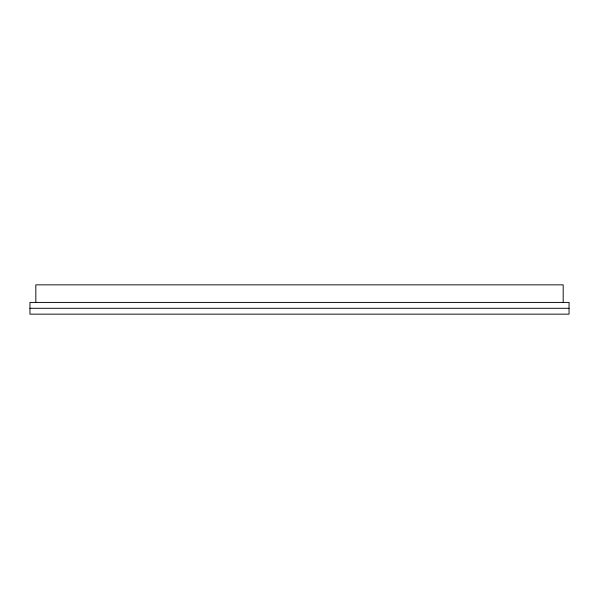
<?xml version="1.0" encoding="UTF-8"?>
<svg xmlns="http://www.w3.org/2000/svg" width="599" height="599" viewBox="0 0 599 599"><rect width="100%" height="100%" fill="white"/><g stroke="black" fill="none" stroke-linecap="round" stroke-linejoin="round"><path stroke-width="0.9" d="M563.187 302.428L563.187 284.847L35.813 284.847L35.843 302.428M569.05 308.29L569.05 314.153L29.95 314.153L29.95 302.428L569.05 302.428L569.05 308.29L29.95 308.29"/></g></svg>
